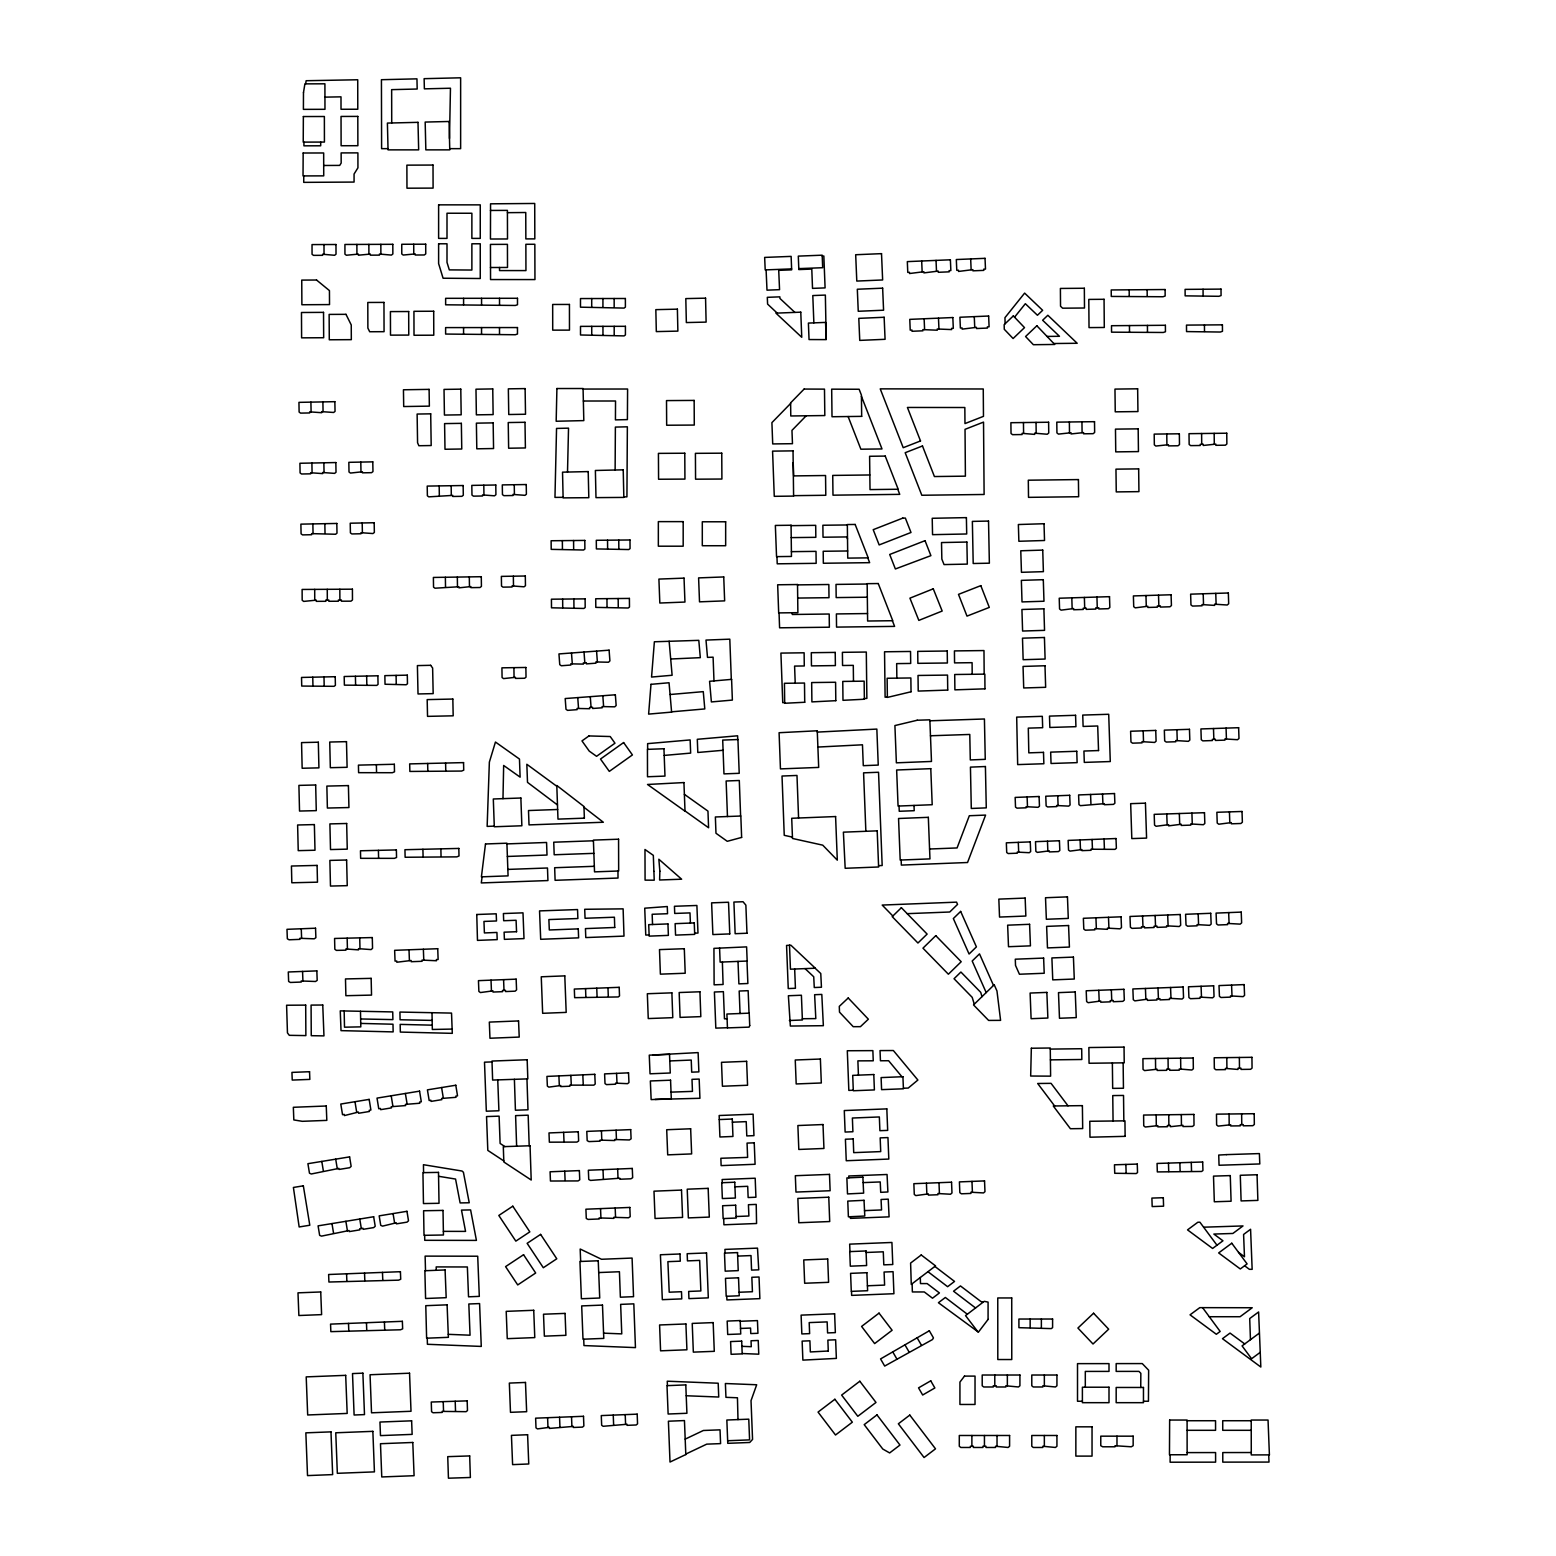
<?xml version="1.0" encoding="UTF-8"?>
<svg xmlns="http://www.w3.org/2000/svg" width="1556" height="1556" viewBox="0 0 1556 1556"><rect width="100%" height="100%" fill="white"/><g stroke="black" fill="none" stroke-linecap="round" stroke-linejoin="round"><path stroke-width="1.5" d="M303.77 175.925L303.731 182.363L354.068 182.071L354.068 174.039L357.938 167.815L357.899 152.877L341.134 152.916L341.172 163.049L339.714 165.403L323.687 165.481M303.945 142.121L303.926 145.836L320.692 145.797L320.711 142.082M615.126 470.029L615.379 427.083L627.36 426.811L626.932 496.85L623.839 496.87M1140.743 1387.466L1140.84 1373.326L1138.953 1371.381L1116.177 1371.4L1116.177 1363.601L1142.26 1363.581L1148.639 1370.214L1148.445 1401.256L1143.466 1401.256M1170.151 1454.763L1170.112 1462.212L1215.606 1462.154L1215.586 1452.565L1187.131 1452.604M502.977 798.636L503.658 765.474L520.112 777.125L519.471 759.056L495.45 742.037L489.362 762.129L487.145 826.392L494.283 826.139M567.512 472.051L568.524 428.153L556.542 428.425L554.967 497.395L563.097 497.337M722.373 962.036L723.093 984.481L714.126 984.831L713.932 948.363L746.608 946.884L747.172 961.044L720.136 962.114L719.572 947.954M670.694 659.005L700.317 657.663L698.8 640.352L654.376 641.772L651.556 677.055L672.114 675.265L669.138 641.208M482.107 876.806L481.29 882.933L547.926 880.56L547.479 867.995L507.84 869.415M305.637 83.868L306.143 80.718L357.724 79.764L357.783 109.231L341.017 109.27L340.997 96.842L324.951 97.133M977.732 1331.605L938.424 1302.722L945.348 1297.471L967.346 1314.237M1014.551 317.191L1025.346 303.712L1037.444 315.265L1042.637 310.305L1024.626 293.111L1004.962 317.677L1005.098 323.765M790.623 403.451L771.912 422.629L772.71 443.927L792.471 443.693L791.965 430.37L806.202 415.783M1259.232 1333.2L1242.077 1345.882L1251.588 1358.738L1260.204 1352.359M685.185 1439.125L703.37 1430.489L720.039 1429.847L720.584 1443.618L706.735 1444.143L685.788 1454.082M887.367 696.738L885.111 697.263L884.547 651.789L910.532 651.458L910.688 663.44L896.664 663.615L896.859 678.144M670.072 694.521L703.273 691.642L704.79 708.933L671.57 711.831M664.198 755.419L690.65 753.104L690.144 739.936L647.627 743.632L647.627 749.35M723.093 750.284L697.808 752.482L697.302 739.295L737.602 735.793L737.739 739.528M784.671 702.573L782.746 702.67L780.918 653.092L804.121 652.8L804.277 665.968L794.591 666.085L795.213 683.162M864.358 698.527L866.867 698.411L866.303 652.042L842.399 652.334L842.555 665.501L853.291 665.365L853.485 681.295M817.308 732.098L876.845 729.083L878.245 765.085L863.288 765.669L862.471 744.799L817.892 747.055M669.78 1060.939L691.234 1060.064L691.7 1072.162L698.877 1071.889L698.119 1052.595L653.189 1054.987M727.663 1440.739L749.584 1439.883L748.767 1419.169L726.846 1420.025L727.761 1443.326L749.72 1442.47L752.559 1439.417L751.023 1400.653L756.683 1384.762L725.388 1383.517L725.952 1397.327L737.447 1397.774L737.991 1419.597M822.229 256.079L823.844 256.02L825.088 287.899L812.524 288.385L811.785 269.071L798.831 269.577L798.306 256.118L822.19 255.184L822.677 267.71L798.792 268.624M791.615 268.896L765.202 269.908L764.657 257.421L791.129 256.39L791.654 269.849L778.72 270.355L779.556 289.669L766.991 290.155L766.097 269.888M929.574 849.012L957.076 847.942L969.33 815.733L985.59 815.091L967.54 862.51L901.352 865.097L901.157 860.021M878.557 865.661L882.174 865.525L878.537 772.262L863.58 772.846L865.856 831.293M907.206 913.664L949.744 912.01L957.543 904.406L956.551 902.149L882.194 905.067L892.852 915.998M649.105 934.942L645.759 935.059L644.729 908.198L667.271 906.526L667.543 913.722L652.159 914.267L652.548 924.517M694.657 933.192L697.983 933.055L696.894 905.475L674.448 906.273L674.721 913.45L689.989 912.905L690.397 923.078M805.055 968.61L813.73 976.779L814.274 987.535L821.451 987.243L820.771 973.531L815.111 968.221L790.448 969.194L789.495 945.192M789.378 1020.503L802.39 1019.977L801.398 995.237L788.386 995.743L790.351 1026.046L823.357 1025.696L821.801 994.42L814.624 994.712L815.811 1018.597L802.332 1018.733M853.291 1090.231L848.837 1090.406L847.3 1050.747L872.858 1050.631L873.247 1060.803L857.881 1060.861L858.426 1075.138M903.394 1088.247L908.237 1088.052L917.884 1080.039L893.358 1050.533L880.035 1050.592L880.443 1060.764L888.612 1060.725L901.935 1076.752M732.39 1122.187L746.219 1121.643L746.783 1135.919L753.96 1135.647L753.104 1114.193L719.164 1115.516L719.319 1119.542M734.938 1186.82L747.697 1186.314L748.144 1197.537L755.924 1197.225L755.185 1178.223L722.14 1179.526L722.276 1182.716M863.152 1182.618L880.229 1181.938L880.715 1192.324L887.893 1191.974L887.056 1174.488L848.779 1175.986L848.856 1177.834M864.514 1210.626L881.552 1209.946L881.066 1199.501L888.243 1199.151L889.079 1216.85L850.432 1218.367L850.373 1216.714M736.105 1216.52L748.883 1216.014L748.436 1204.714L756.216 1204.402L756.566 1223.502L723.929 1224.786L723.676 1218.562M737.661 1256.1L751.003 1255.575L751.567 1270.104L758.745 1269.832L757.5 1248.126L724.921 1249.41L725.077 1253.086M866.109 1252.483L883.283 1251.802L883.808 1264.853L892.774 1264.503L891.919 1242.466L849.673 1244.139L849.965 1251.608M598.768 1272.555L619.424 1271.738L620.377 1297.198L633.545 1296.673L632.086 1258.065L601.511 1259.271L580.174 1249.021L580.66 1261.449M867.412 1285.781L884.605 1285.1L884.08 1272.03L893.066 1271.68L893.922 1293.717L851.657 1295.389L851.502 1291.344M739.081 1292.258L752.423 1291.733L751.84 1277.282L759.036 1277.009L759.873 1298.638L726.924 1299.941L726.769 1296.265M740.228 1321.277L757.441 1320.597L757.947 1333.298L750.77 1333.57L750.556 1328.065L740.52 1328.454M492.027 1061.912L484.5 1062.184L486.328 1111.198L498.912 1110.77L497.745 1079.883M671.025 1092.137L692.459 1091.378L691.992 1079.339L699.169 1079.067L699.928 1098.283L655.076 1099.45M557.651 809.49L528.495 810.54L529.021 824.894L603.339 822.249L583.986 807.272M506.925 843.897L546.564 842.477L547.012 855.041L507.373 856.461M593.42 840.785L553.741 842.204L554.189 854.769L593.867 853.349M594.334 866.303L554.656 867.723L555.103 880.307L618.004 878.051L617.965 871.029M727.099 1018.733L724.454 1018.83L723.384 991.658L714.399 992.008L715.818 1028.127L727.449 1027.719M929.885 720.798L984.423 718.989L985.259 759.347L970.302 759.931L969.777 734.451L930.469 735.774M1203.624 1227.198L1243.011 1225.933L1232.877 1233.461L1213.855 1234.064L1222.958 1240.793L1212.61 1248.457L1187.539 1229.882L1197.828 1222.257L1199.909 1222.199L1216.987 1245.228M452.115 1029.08L432.335 1029.469L432.004 1012.703M1047.032 336.427L1059.461 336.291L1042.637 320.244L1047.849 315.265L1077.18 343.273L1053.82 343.526M869.843 474.969L832.732 475.416L832.985 495.178L899.738 494.361L897.754 489.245M793.599 495.664L825.789 495.275L825.555 475.514L793.677 475.903L793.19 462.657M791.07 525.656L815.694 525.345L815.83 537.326L791.226 537.617M847.339 524.956L822.871 525.247L823.027 537.228L846.736 536.937L847.514 538.921M791.401 551.66L816.005 551.369L816.161 563.33L777.222 563.817L776.95 556.62M847.67 550.98L823.202 551.271L823.338 563.253L869.648 562.669L867.781 557.884M797.547 584.881L828.842 584.511L828.998 597.679L797.703 598.068M867.159 584.025L836.019 584.414L836.175 597.582L867.334 597.212M867.528 613.55L836.389 613.939L836.545 627.107L894.603 626.387L892.385 620.708M1050.281 1049.094L1081.692 1048.725L1081.828 1059.5L1050.397 1059.869M507.431 212.666L525.753 212.511L525.85 238.904L534.817 238.885L534.719 203.466L490.548 203.817L490.451 239.021L507.509 238.963L507.412 210.391L490.451 210.449M490.451 267.515L507.509 267.457L507.431 244.35L490.451 244.409L490.548 279.555L534.953 279.574L534.836 244.273L525.87 244.292L525.947 270.588L499.534 270.569L499.534 267.496M1251.257 1452.526L1222.783 1452.565L1222.783 1462.134L1268.996 1462.076L1268.724 1454.879M449.49 138.484L450.462 88.225L424.38 88.848L424.127 78.675L460.634 77.8L460.634 148.656L449.723 148.656M388.008 148.656L381.609 148.656L381.434 79.706L416.95 78.85L417.183 89.023L391.645 89.645L391.723 122.963M583.072 389.058L627.593 389.019L627.399 419.614L615.437 419.887L615.534 401.001L583.364 401.02M1209.284 1316.726L1240.074 1316.726L1252.23 1307.74L1199.793 1307.643L1190.048 1314.839L1216.345 1334.27L1220.157 1331.45L1202.574 1307.643M1082.392 1401.256L1077.511 1401.256L1077.511 1363.639L1109 1363.62L1109 1371.4L1085.31 1371.42L1085.31 1387.213M1187.092 1420.725L1215.547 1420.725L1215.567 1430.314L1187.092 1430.314M1251.218 1420.725L1222.724 1420.725L1222.744 1430.314L1251.238 1430.314M443.382 1231.36L465.555 1231.399L461.49 1210.101L470.612 1209.926L476.428 1240.404L424.749 1240.307L424.652 1235.308M826.197 338.722L825.361 295.076L812.796 295.562L813.866 322.87M360.642 1018.966L392.89 1019.608L392.734 1011.925L340.258 1010.875L341.017 1030.636L393.143 1031.9L392.987 1024.218L360.739 1023.42M432.16 1020.405L400.087 1019.763L399.931 1012.061L451.532 1013.092L452.29 1033.34L400.339 1032.075L400.184 1024.393L432.237 1025.171M603.572 1333.161L621.758 1333.881L620.65 1304.375L633.817 1303.85L635.451 1347.613L583.967 1345.57L583.714 1339.191M448.264 1334.328L470.048 1335.204L468.823 1303.986L479.579 1303.578L481.271 1346.426L427.414 1344.287L427.258 1338.16M741.881 1346.329L751.276 1346.699L751.042 1340.766L758.219 1340.475L758.764 1354.187L742.173 1353.525M686.215 1395.751L718.736 1397.035L718.191 1383.226L667.252 1381.203L667.427 1385.637M438.559 1176.278L455.558 1179.059L460.129 1202.924L469.231 1202.769L463.416 1172.271L462.015 1171.026L423.446 1164.705L423.582 1172.64M983.353 1302.022L980.961 1301.555L960.46 1285.937L953.556 1291.208L975.554 1307.974M792.432 837.128L784.243 835.319L782.026 776.036L796.983 775.452L798.578 818.009M504.903 1146.597L500.118 1143.446L499.106 1116.158L486.542 1116.566L487.806 1150.39L503.794 1160.932M684.368 794.319L707.961 811.123L708.583 827.753L684.99 810.929M1244.722 1343.937L1230.037 1333.084L1222.471 1338.685L1260.827 1367.024L1258.61 1311.98L1249.701 1318.554L1250.46 1339.697M1238.518 1252.327L1244.469 1256.742L1243.594 1234.453L1250.577 1229.279L1252.152 1269.326L1249.39 1269.326L1244.586 1265.767M934.864 1266.428L954.528 1281.424L947.623 1286.695L927.96 1271.699M556.815 786.286L526.842 764.288L527.503 782.357L557.476 804.958M794.883 312.406L779.926 298.441L779.867 296.846L767.303 297.332L767.594 304.101L777.203 313.106M815.305 968.202L790.818 945.153L786.558 945.445L788.25 988.566L795.427 988.274L794.669 969.018M1068 1105.81L1051.059 1083.346L1037.696 1083.501L1054.637 1105.966M917.145 1337.81L921.269 1344.948M904.95 1344.851L909.074 1351.989M892.755 1351.892L896.878 1359.03M993.506 985.434L979.502 953.886L972.189 961.025L986.193 992.572M861.421 396.313L881.999 448.945L860.876 449.198L848.117 416.541M982.011 996.657L980.727 992.358L960.908 972.033L954.042 978.724L972.208 997.357L974.27 1004.203M441.593 1087.547L443.343 1098.186M405.377 1093.479L407.127 1104.099M391.198 1095.794L392.929 1106.433M393.065 1213.583L394.621 1223.074M354.982 1101.726L356.713 1112.365M359.767 1219.029L361.323 1228.52M335.707 1159.162L337.263 1168.653M345.879 1221.304L347.416 1230.796M321.8 1161.437L323.356 1170.929M331.973 1223.58L333.529 1233.072M602.814 695.726L603.611 706.463M596.57 651.108L597.368 661.864M590.269 696.66L591.086 707.416M584.025 652.042L584.823 662.798M577.743 697.594L578.54 708.35M571.48 652.995L572.297 663.731M616.565 1073.368L616.993 1083.073M582.819 1074.846L583.247 1084.532M570.858 1075.371L571.285 1085.057M558.896 1075.896L559.324 1085.582M974.27 316.646L974.737 327.402M970.672 258.938L971.139 269.713M936.031 260.416L936.498 271.172M938.482 318.163L938.949 328.919M921.677 261.019L922.144 271.794M924.128 318.766L924.595 329.541M616.079 1130.201L616.448 1139.459M617.654 1169.042L618.024 1178.281M615.184 1208.02L615.554 1217.259M601.433 1130.804L601.802 1140.042M603.008 1169.626L603.378 1178.865M600.538 1208.623L600.927 1217.862M563.622 1132.34L564.011 1141.579M564.731 1171.182L565.1 1180.44M1228.657 912.594L1229.084 923.369M1231.574 985.104L1232.002 995.859M1198.159 913.8L1198.587 924.556M1201.076 986.29L1201.485 997.065M1167.681 914.986L1168.109 925.762M1170.559 987.496L1170.987 998.252M1155.116 915.473L1155.544 926.248M1157.995 987.982L1158.423 998.758M1142.551 915.978L1142.979 926.734M1145.43 988.468L1145.858 999.244M1108.494 917.301L1108.922 928.076M1111.334 989.81L1111.762 1000.566M1102.523 794.007L1102.912 803.713M1104.04 838.995L1104.41 848.701M1095.93 917.787L1096.358 928.562M1098.769 990.297L1099.197 1001.072M1090.562 794.474L1090.95 804.18M1092.079 839.481L1092.448 849.168M1080.097 839.948L1080.486 849.634M1057.73 795.758L1058.099 805.463M1047.46 841.212L1047.849 850.918M1027.116 796.964L1027.485 806.65M1018.305 842.36L1018.674 852.046M971.975 1181.412L972.403 1192.168M938.988 1182.696L939.416 1193.471M914.014 805.444L914.208 810.695L899.251 811.279L899.037 806.027M926.423 1183.202L926.851 1193.958M746.977 961.063L747.872 983.509L738.886 983.859L738.011 961.413M749.039 1013.15L748.144 990.686L739.178 991.036L740.053 1013.501M625.22 1414.637L625.59 1424.323M613.239 1415.104L613.628 1424.79M571.519 1416.757L571.908 1426.463M559.557 1417.244L559.946 1426.93M547.595 1417.71L547.984 1427.397M503.58 979.658L504.008 990.413M491.015 980.144L491.443 990.919M382.465 1272.4L382.776 1279.946M384.41 1322.017L384.702 1329.544M364.532 1273.1L364.824 1280.646M366.457 1322.717L366.749 1330.244M346.58 1273.8L346.871 1281.327M348.505 1323.417L348.797 1330.944M301.261 928.776L301.611 938.249M302.564 971.45L302.914 980.922M740.617 816.025L739.295 780.49L726.127 780.995L727.469 816.53M731.32 679.408L729.803 639.166L705.996 640.08L707.494 657.391L713.095 657.177L713.99 680.906M607.968 987.749L608.299 996.365M596.745 988.177L597.096 996.793M585.542 988.605L585.873 997.221M423.368 949.257L423.777 960.033M409.014 949.802L409.403 960.558M792.218 612.753L792.296 614.484L829.192 614.017L829.367 627.204L779.595 627.807L779.05 612.908M1229.435 811.882L1229.804 822.657M1226.07 728.111L1226.42 738.886M1213.486 728.519L1213.855 739.295M1191.915 813.107L1192.266 823.883M1176.9 729.725L1177.25 740.5M1179.331 813.516L1179.701 824.291M1166.767 813.944L1167.136 824.719M1143.174 730.834L1143.524 741.609M526.959 1078.911L527.99 1109.798L515.425 1110.225L514.394 1079.319M529.196 1145.8L528.165 1115.185L515.6 1115.613L516.631 1146.208M455.208 1401.256L455.519 1410.942M443.227 1401.645L443.538 1411.331M1215.761 593.381L1216.111 604.156M1203.196 593.77L1203.527 604.545M1191.274 1162.371L1191.526 1170.851M1179.856 1162.721L1180.129 1171.201M1158.52 595.151L1158.85 605.926M1168.459 1163.091L1168.731 1171.571M1145.955 595.54L1146.286 606.315M1125.863 1164.452L1126.136 1172.932M1096.941 597.057L1097.272 607.832M1084.376 597.446L1084.707 608.221M1071.812 597.835L1072.142 608.61M920.296 1277.534L920.491 1283.583L927.143 1283.583L939.416 1292.939L932.511 1298.21L924.303 1291.966L912.361 1291.947L912.108 1283.778M436.264 1270.299L436.186 1266.915L467.364 1266.973L468.531 1296.809L479.306 1296.381L477.711 1256.217L425.119 1256.12L425.508 1270.727M445.599 763.043L445.775 770.59M440.873 848.856L441.048 856.403M427.647 763.471L427.822 771.017M422.901 849.284L423.096 856.831M376.377 764.696L376.552 772.243M378.419 850.354L378.594 857.901M359.728 937.86L359.981 948.635M347.163 938.171L347.416 948.946M396.08 675.401L396.255 684.018M366.652 676.024L366.827 684.659M355.41 676.277L355.604 684.893M323.998 676.957L324.173 685.574M312.756 677.191L312.951 685.807M360.798 462.093L360.992 471.799M362.198 522.972L362.392 532.677M360.486 1011.283L360.798 1026.863L344.498 1027.193L344.168 1010.953M322.889 401.915L323.065 411.601M323.862 462.793L324.056 472.499M324.834 523.691L325.029 533.377M310.908 402.129L311.103 411.834M311.9 463.027L312.075 472.713M312.873 523.905L313.048 533.611M514.258 484.733L514.414 494.419M513.344 576.206L513.499 585.892M513.908 667.66L514.064 677.346M483.799 485.2L483.955 494.905M469.309 576.887L469.465 586.593M457.328 577.082L457.483 586.787M451.162 485.725L451.318 495.411M445.366 577.276L445.522 586.962M439.181 485.9L439.337 495.605M1241.63 1113.863L1241.766 1124.638M1239.354 1057.477L1239.49 1068.252M1229.065 1114.018L1229.182 1124.793M1226.789 1057.613L1226.925 1068.389M1214.166 433.365L1214.302 444.141M1201.602 433.521L1201.718 444.296M1180.634 1058.177L1180.771 1068.953M1181.315 1114.582L1181.451 1125.358M1166.786 433.949L1166.903 444.724M1168.05 1058.333L1168.186 1069.108M1168.751 1114.738L1168.887 1125.513M1155.486 1058.488L1155.622 1069.264M1156.166 1114.893L1156.303 1125.669M1123.14 1062.826L1123.451 1088.247L1112.676 1088.383L1112.365 1062.962M1123.84 1120.865L1123.529 1095.443L1112.754 1095.58L1113.065 1121.001M1081.945 421.832L1082.081 432.607M1069.361 421.987L1069.497 432.762M1036.043 422.396L1036.179 433.171M1023.459 422.551L1023.595 433.327M618.763 540.068L618.841 548.704M618.179 598.535L618.257 607.151M607.54 540.185L607.618 548.801M606.957 598.652L607.035 607.268M573.581 540.515L573.658 549.151M573.872 598.982L573.95 607.599M562.358 540.632L562.436 549.249M562.65 599.079L562.727 607.715M1204.441 324.971L1204.5 331.428M1203.06 289.241L1203.099 295.698M1147.142 289.688L1147.2 296.146M1147.433 325.418L1147.472 331.875M1129.189 289.824L1129.228 296.282M1129.462 325.554L1129.52 332.031M984.17 674.137L983.976 650.564L954.431 650.914L954.567 662.895L972.092 662.681L972.189 674.293M339.83 589.238L339.889 600.013M327.266 589.316L327.324 600.091M314.701 589.374L314.74 600.149M413.721 244.234L413.76 253.939M380.85 244.35L380.87 254.036M368.869 244.389L368.908 254.095M356.888 244.428L356.927 254.134M323.998 244.545L324.037 254.231M1041.372 1319.041L1041.372 1327.657M1030.15 1319.041L1030.15 1327.657M614.153 298.519L614.173 307.135M614.192 326.332L614.192 334.948M602.931 298.519L602.931 307.154M602.95 326.352L602.969 334.968M591.708 298.538L591.708 307.154M591.727 326.352L591.747 334.987M499.515 298.285L499.534 304.762M499.495 327.557L499.515 334.034M481.563 298.305L481.563 304.781M481.543 327.577L481.543 334.034M463.591 298.324L463.591 304.781M463.571 327.577L463.571 334.054M1116.975 1436.169L1116.975 1445.718M1044.348 1375.018L1044.348 1385.793M1044.348 1435.488L1044.348 1446.263M1007.354 1375.018L1007.354 1385.793M997.026 1435.488L997.026 1446.263M994.79 1375.018L994.79 1385.793M984.442 1435.488L984.442 1446.263M971.878 1435.488L971.878 1446.263M438.617 243.786L438.617 263.606L443.09 278.232L480.259 278.505L480.259 243.786L471.876 243.786L471.876 270.044L449.314 269.888L447 262.361L447 243.786L438.617 243.786M438.617 204.847L438.617 238.399L447 238.399L447 213.23L471.876 213.25L471.876 238.399L480.259 238.399L480.259 204.867L438.617 204.847M303.167 153.013L303.031 175.925L323.726 175.867L323.667 152.974L303.167 153.013M303.362 116.544L303.226 142.121L324.426 142.063L324.368 116.505L303.362 116.544M303.478 92.621L303.401 109.367L324.971 109.309L324.912 83.81L304.898 83.868L303.478 92.621M1169.645 1420.045L1169.47 1454.763L1187.131 1454.743L1187.092 1420.045L1169.645 1420.045M556.912 388.533L556.173 421.248L583.811 420.606L583.072 388.514L556.912 388.533M1031.336 1048.238L1030.675 1076.032L1050.611 1076.149L1050.261 1048.005L1031.336 1048.238M485.491 843.974L481.407 876.845L508.073 875.872L506.906 843.196L485.491 843.974M650.991 684.329L648.619 714.107L671.609 712.103L669.041 682.753L650.991 684.329M749.72 1025.598L749.058 1027.135L727.449 1027.894L726.905 1014.026L749.214 1013.15L749.72 1025.598M988.079 1319.43L978.277 1332.306L965.537 1315.598L984.248 1301.341L988.079 1302.1L988.079 1319.43M964.487 1376.107L959.935 1382.078L959.935 1404.465L975.029 1404.465L975.029 1376.107L964.487 1376.107M804.121 389.058L790.623 402.868L790.779 415.977L824.816 415.549L824.486 389.136L804.121 389.058M901.371 907.693L892.21 916.64L917.943 943.014L927.123 934.086L901.371 907.693M935.778 935.662L922.961 948.168L948.382 974.212L961.2 961.725L935.778 935.662M960.655 911.408L953.342 918.546L969.077 954.023L976.409 946.884L960.655 911.408M994.206 984.754L973.531 1004.923L988.624 1020.425L1000.586 1020.366L996.968 990.978L994.206 984.754M1013.326 315.907L1004.165 324.659L1004.281 329.289L1013.092 338.527L1024.509 327.616L1013.326 315.907M1036.86 325.768L1025.579 336.524L1033.379 344.712L1054.715 344.459L1036.86 325.768M1093.576 1313.225L1077.919 1328.046L1093.012 1343.995L1108.669 1329.174L1093.576 1313.225M848.215 997.98L839.287 1006.382L839.501 1012.139L853.213 1026.688L860.429 1026.668L868.365 1019.199L848.215 997.98M476.758 914.5L477.478 940.388L497.2 939.63L496.928 932.452L484.402 932.939L483.955 921.424L496.5 920.977L496.208 913.8L476.758 914.5M921.23 1254.972L910.61 1263.064L911.271 1284.4L935.564 1265.903L921.23 1254.972M879.043 1313.128L861.596 1326.432L874.647 1343.587L892.113 1330.263L879.043 1313.128M834.872 1399.272L818.048 1412.089L835.514 1435.002L852.338 1422.184L834.872 1399.272M859.807 1381.242L841.64 1395.09L857.803 1416.291L875.989 1402.442L859.807 1381.242M876.981 1414.89L864.202 1424.635L882.777 1449.025L889.643 1452.934L899.971 1445.057L876.981 1414.89M909.793 1415.085L898.357 1423.798L924.07 1457.525L935.506 1448.831L909.793 1415.085M1231.768 1243.225L1218.659 1252.93L1240.288 1268.957L1247.095 1263.9L1231.768 1243.225M588.965 735.93L581.983 740.909L589.238 751.101L596.57 756.313L614.97 743.204L610.224 736.533L588.965 735.93M623.606 742.562L600.499 759.036L609.31 771.387L632.417 754.932L623.606 742.562M512.799 1206.192L498.815 1215.469L515.833 1241.124L529.818 1231.866L512.799 1206.192M540.613 1234.394L527.134 1243.322L543.316 1267.732L556.776 1258.785L540.613 1234.394M523.555 1254.72L505.583 1266.623L517.72 1284.925L535.672 1273.003L523.555 1254.72M929.321 1330.769L880.56 1358.933L884.683 1366.071L932.452 1339.56L933.464 1337.927L929.321 1330.769M930.741 1380.833L918.546 1387.874L922.669 1395.012L934.864 1387.971L930.741 1380.833M685.807 1454.549L670.014 1462.037L668.399 1421.212L684.445 1420.57L685.807 1454.549M933.269 588.81L909.929 598.165L918.837 620.397L942.177 611.041L933.269 588.81M920.51 440.951L903.219 447.7L880.229 388.864L983.256 388.981L983.47 416.347L964.973 423.582L964.837 407.516L907.42 407.458L920.51 440.951M922.475 445.969L905.184 452.718L921.813 495.255L984.112 494.477L983.528 422.104L965.031 429.339L965.401 476.155L934.417 476.544L922.475 445.969M902.791 518.109L873.208 529.682L879.159 544.931L910.999 532.483L905.359 518.09L902.791 518.109M925.042 540.671L889.701 554.481L895.381 568.971L930.896 555.648L925.042 540.671M980.805 585.64L958.496 594.373L966.996 616.118L989.305 607.404L980.805 585.64M1226.381 1154.63L1218.737 1155.058L1219.048 1165.25L1259.796 1163.946L1259.388 1153.58L1226.381 1154.63M741.629 837.42L727.274 841.31L715.974 833.257L715.371 816.978L740.831 816.025L741.629 837.42M911.038 691.778L887.367 697.419L887.134 678.26L910.863 677.969L911.038 691.778M917.223 720.234L894.914 725.563L896.373 762.829L931.48 761.448L929.846 719.825L917.223 720.234M369.161 1099.392L340.783 1104.04L342.534 1114.68L344.226 1114.407L344.421 1115.574L358.425 1112.073L358.619 1113.26L369.394 1111.49L369.2 1110.323L370.892 1110.031L369.161 1099.392M419.556 1091.145L377.019 1098.108L378.75 1108.747L380.461 1108.475L380.656 1109.661L391.431 1107.891L391.237 1106.705L405.61 1105.577L405.416 1104.39L419.789 1103.243L419.595 1102.056L421.306 1101.784L419.556 1091.145M455.791 1085.232L427.414 1089.861L429.164 1100.5L430.856 1100.228L431.051 1101.395L441.826 1099.645L441.632 1098.458L456.005 1097.311L455.83 1096.144L457.522 1095.852L455.791 1085.232M349.594 1156.886L307.913 1163.693L309.469 1173.205L311.317 1173.983L338.916 1168.381L339.091 1169.431L349.653 1167.72L351.15 1166.378L349.594 1156.886M303.342 1185.828L293.403 1187.461L299.16 1226.964L309.8 1225.233L303.342 1185.828M373.654 1216.753L318.085 1225.856L319.641 1235.347L321.489 1236.125L349.089 1230.524L349.264 1231.593L359.825 1229.862L359.65 1228.793L362.976 1228.248L363.151 1229.318L373.712 1227.587L375.21 1226.264L373.654 1216.753M406.952 1211.307L379.178 1215.858L380.734 1225.35L382.562 1226.128L396.294 1222.802L396.449 1223.852L407.011 1222.141L408.508 1220.799L406.952 1211.307M731.592 679.369L709.575 681.295L711.384 701.931L732.37 700.083L731.592 679.369M609.096 650.175L558.954 653.928L559.752 664.665L561.346 665.754L570.877 665.034L570.78 663.848L583.403 664.101L583.325 662.914L586.34 662.681L586.418 663.887L595.948 663.167L595.87 661.961L608.493 662.234L609.913 660.911L609.096 650.175M615.359 694.793L565.198 698.547L565.995 709.283L567.59 710.372L577.12 709.653L577.043 708.466L589.666 708.719L589.568 707.513L592.583 707.299L592.68 708.486L602.191 707.785L602.114 706.58L614.737 706.832L616.157 705.529L615.359 694.793M828.278 1351.016L810.345 1351.95L809.898 1340.805L802.137 1341.116L802.877 1360.119L836.369 1358.407L835.63 1339.794L827.87 1340.105L828.278 1351.016M804.724 702.262L784.691 703.273L784.438 683.298L804.491 683.045L804.724 702.262M835.805 700.686L811.901 701.892L811.668 682.559L835.591 682.267L835.805 700.686M864.377 699.228L842.982 700.317L842.769 681.431L864.144 681.158L864.377 699.228M817.25 730.775L779.089 732.72L780.451 768.897L818.689 767.419L817.25 730.775M862.88 1177.172L846.872 1177.931L847.495 1193.919L863.638 1193.141L862.88 1177.172M864.027 1200.318L847.767 1201.096L848.39 1216.811L864.786 1216.033L864.027 1200.318M594.781 1074.321L546.934 1076.421L547.362 1086.107L548.84 1087.119L560.763 1085.524L560.802 1086.594L569.904 1086.205L569.846 1085.135L593.828 1085.154L595.209 1084.007L594.781 1074.321M628.527 1072.843L604.603 1073.893L605.012 1083.579L606.509 1084.61L615.592 1084.201L615.554 1083.132L627.554 1083.676L628.955 1082.548L628.527 1072.843M881.513 253.647L855.683 254.737L856.792 281.072L882.641 279.963L881.513 253.647M950.385 259.794L907.323 261.622L907.77 272.397L909.501 272.319L909.56 273.525L923.856 271.716L923.914 272.903L938.21 271.094L938.268 272.3L949.179 271.833L949.121 270.647L950.852 270.569L950.385 259.794M985.026 258.335L956.318 259.541L956.784 270.316L958.496 270.238L958.554 271.444L972.85 269.635L972.908 270.822L983.82 270.374L983.762 269.169L985.493 269.091L985.026 258.335M882.641 288.171L857.317 289.241L858.251 311.278L883.575 310.208L882.641 288.171M884.139 317.268L858.795 318.358L859.748 340.394L885.072 339.305L884.139 317.268M952.836 317.541L909.774 319.369L910.221 330.144L911.952 330.066L912.01 331.272L922.922 330.806L922.864 329.619L937.276 330.203L937.218 328.997L951.63 329.58L951.572 328.394L953.303 328.316L952.836 317.541M988.644 316.024L959.916 317.249L960.383 328.024L962.094 327.946L962.153 329.133L976.448 327.344L976.507 328.53L987.418 328.063L987.36 326.877L989.091 326.799L988.644 316.024M516.145 979.152L478.451 980.65L478.878 991.425L480.434 992.553L492.941 990.861L492.999 992.047L502.549 991.678L502.491 990.472L505.505 990.355L505.564 991.561L515.114 991.172L516.573 989.908L516.145 979.152M518.556 1020.93L489.323 1022.098L489.965 1038.241L519.218 1037.074L518.556 1020.93M578.268 1131.757L548.996 1132.943L549.365 1142.182L576.926 1142.085L578.638 1140.995L578.268 1131.757M630.705 1129.617L586.787 1131.407L587.176 1140.645L588.965 1141.598L600.091 1141.151L600.052 1140.12L614.737 1140.548L614.698 1139.517L629.363 1139.965L631.094 1138.856L630.705 1129.617M579.377 1170.598L550.085 1171.785L550.454 1181.023L578.035 1180.926L579.746 1179.837L579.377 1170.598M632.281 1168.439L588.363 1170.229L588.751 1179.467L590.541 1180.42L619.774 1178.203L619.833 1179.234L630.958 1178.787L632.67 1177.678L632.281 1168.439M629.83 1207.437L585.912 1209.207L586.281 1218.465L588.071 1219.418L599.216 1218.97L599.157 1217.94L613.842 1218.367L613.803 1217.337L628.488 1217.764L630.199 1216.675L629.83 1207.437M525.481 1382.448L509.337 1383.09L510.485 1412.323L526.648 1411.7L525.481 1382.448M685.788 1384.898L666.999 1385.657L668.127 1414.015L686.916 1413.276L685.788 1384.898M583.5 1416.291L535.634 1418.177L536.003 1427.883L537.481 1428.894L549.404 1427.338L549.462 1428.427L573.347 1426.405L573.386 1427.474L582.489 1427.105L583.87 1425.977L583.5 1416.291M637.182 1414.151L601.277 1415.59L601.666 1425.277L603.145 1426.288L627.029 1424.265L627.068 1425.335L636.171 1424.985L637.552 1423.857L637.182 1414.151M527.601 1434.729L511.438 1435.371L512.605 1464.624L528.748 1463.982L527.601 1434.729M800.776 312.173L775.938 313.145L801.748 337.282L800.776 312.173M825.555 322.403L808.4 323.084L809.042 339.558L826.236 339.616L825.555 322.403M684.037 578.132L658.908 579.085L659.822 603.028L684.951 602.055L684.037 578.132M723.735 576.945L698.605 577.898L699.519 601.841L724.649 600.869L723.735 576.945M930.78 768.664L896.645 770.006L898.065 806.066L932.2 804.724L930.78 768.664M985.415 766.525L970.438 767.127L971.294 808.459L986.271 807.875L985.415 766.525M1039.077 796.497L1015.154 797.431L1015.523 807.117L1017.002 808.148L1026.104 807.797L1026.065 806.708L1038.066 807.311L1039.466 806.183L1039.077 796.497M1069.692 795.291L1045.768 796.225L1046.138 805.93L1047.616 806.942L1056.718 806.591L1056.66 805.522L1068.68 806.125L1070.081 804.997L1069.692 795.291M1114.504 793.541L1078.6 794.941L1078.969 804.647L1080.447 805.658L1104.352 803.655L1104.39 804.724L1113.474 804.374L1114.874 803.227L1114.504 793.541M835.591 816.55L791.712 818.281L792.49 838.47L822.735 845.161L837.303 860.157L835.591 816.55M928.329 817.328L898.551 818.495L900.185 860.06L929.963 858.893L928.329 817.328M877.195 830.846L843.391 832.168L845.18 868.287L878.615 866.984L877.195 830.846M1030.267 841.893L1006.343 842.827L1006.713 852.513L1008.191 853.544L1017.293 853.194L1017.254 852.105L1029.255 852.707L1030.656 851.579L1030.267 841.893M1059.422 840.746L1035.499 841.679L1035.868 851.385L1037.346 852.396L1049.269 850.86L1049.328 851.929L1058.411 851.579L1059.811 850.451L1059.422 840.746M1116.002 838.528L1068.136 840.415L1068.525 850.101L1070.003 851.113L1081.926 849.576L1081.965 850.646L1091.048 850.296L1091.009 849.226L1114.991 849.362L1116.372 848.234L1116.002 838.528M1025.151 898.084L998.835 899.115L999.535 917.067L1025.851 916.037L1025.151 898.084M1067.455 896.878L1045.515 897.734L1046.352 919.265L1068.291 918.41L1067.455 896.878M315.537 928.212L286.985 929.321L287.335 938.793L289.105 939.785L299.938 939.357L299.9 938.307L314.215 938.813L315.887 937.704L315.537 928.212M667.932 923.914L648.716 924.653L649.163 936.129L668.38 935.389L667.932 923.914M694.248 922.922L675.129 923.661L675.557 935.117L694.696 934.378L694.248 922.922M578.268 928.874L549.307 929.982L548.879 919.557L577.879 918.526L577.529 909.56L539.543 910.902L540.691 939.299L578.618 937.84L578.268 928.874M614.737 927.473L585.445 928.601L585.795 937.568L623.995 936.109L623.12 908.86L584.706 909.288L585.056 918.273L614.406 917.223L614.737 927.473M516.553 931.713L504.105 932.18L504.397 939.357L524.002 938.599L522.991 912.847L503.405 913.547L503.677 920.724L516.086 920.277L516.553 931.713M1121.059 916.815L1083.365 918.293L1083.793 929.049L1085.349 930.196L1094.899 929.827L1094.841 928.621L1107.464 929.321L1107.405 928.135L1120.028 928.835L1121.487 927.571L1121.059 916.815M1180.245 914.5L1129.987 916.465L1130.415 927.24L1131.971 928.368L1141.521 927.998L1141.462 926.793L1144.477 926.676L1144.535 927.882L1154.085 927.512L1154.027 926.306L1157.042 926.19L1157.1 927.376L1166.65 927.006L1166.592 925.82L1179.215 926.52L1180.673 925.256L1180.245 914.5M1210.724 913.294L1185.594 914.286L1186.022 925.061L1187.578 926.19L1197.128 925.82L1197.089 924.614L1209.693 925.334L1211.152 924.07L1210.724 913.294M1241.221 912.108L1216.092 913.1L1216.52 923.856L1218.056 925.003L1227.606 924.634L1227.567 923.428L1240.171 924.128L1241.63 922.883L1241.221 912.108M729.764 933.911L712.881 934.572L711.617 902.85L728.519 902.247L729.764 933.911M746.977 933.23L735.152 933.697L733.907 902.052L743.029 901.741L745.869 905.145L746.977 933.23M1029.586 924.303L1007.646 925.178L1008.502 946.709L1030.442 945.854L1029.586 924.303M1068.564 925.528L1046.624 926.384L1047.48 947.915L1069.419 947.059L1068.564 925.528M316.841 970.886L288.288 971.994L288.638 981.466L290.408 982.458L301.242 982.05L301.203 980.98L315.518 981.486L317.191 980.377L316.841 970.886M564.789 975.884L541.255 976.798L542.655 1013.306L566.19 1012.392L564.789 975.884M1043.629 958.088L1015.29 959.196L1015.523 965.42L1019.433 974.231L1044.212 973.259L1043.629 958.088M1073.426 957.096L1051.895 957.932L1052.751 979.872L1074.282 979.035L1073.426 957.096M619.191 987.321L574.32 989.052L574.65 997.668L618.218 996.949L619.521 995.937L619.191 987.321M1046.857 992.397L1030.111 993.059L1031.103 1018.694L1047.869 1018.032L1046.857 992.397M1123.899 989.305L1086.205 990.783L1086.633 1001.558L1088.169 1002.686L1100.695 1001.014L1100.734 1002.2L1110.284 1001.831L1110.245 1000.625L1113.26 1000.508L1113.299 1001.714L1122.849 1001.344L1124.327 1000.08L1123.899 989.305M1183.124 986.99L1132.865 988.955L1133.293 999.73L1134.849 1000.878L1147.355 999.185L1147.414 1000.372L1156.964 1000.002L1156.905 998.816L1159.92 998.68L1159.979 999.886L1169.528 999.516L1169.47 998.31L1182.074 999.03L1183.552 997.766L1183.124 986.99M1213.641 985.804L1188.512 986.776L1188.92 997.552L1190.476 998.699L1200.026 998.31L1199.987 997.124L1212.591 997.824L1214.05 996.579L1213.641 985.804M1244.139 984.598L1219.009 985.59L1219.437 996.365L1220.993 997.493L1230.543 997.124L1230.485 995.918L1243.108 996.637L1244.567 995.373L1244.139 984.598M1075.235 991.969L1058.488 992.631L1059.48 1018.266L1076.246 1017.605L1075.235 991.969M669.527 1054.346L649.26 1055.143L650.038 1073.796L670.266 1072.998L669.527 1054.346M309.547 1071.714L291.945 1072.395L292.236 1080.078L309.839 1079.397L309.547 1071.714M746.627 1061.328L721.498 1062.32L722.431 1086.244L747.561 1085.252L746.627 1061.328M820.382 1059.033L795.252 1060.006L796.186 1083.948L821.315 1082.976L820.382 1059.033M670.558 1080.195L650.35 1080.973L651.147 1099.606L671.297 1098.808L670.558 1080.195M873.791 1074.535L852.707 1075.371L853.31 1090.756L874.394 1089.92L873.791 1074.535M902.927 1076.713L881.104 1077.588L881.591 1089.647L903.414 1088.792L902.927 1076.713M326.254 1106.005L293.345 1107.288L293.831 1119.931L302.292 1121.312L326.818 1120.378L326.254 1106.005M886.823 1108.883L844.286 1110.556L845.122 1132.048L852.902 1131.737L852.377 1118.025L879.354 1116.955L879.899 1130.687L887.679 1130.395L886.823 1108.883M732.273 1119.036L719.242 1119.561L719.922 1136.989L732.954 1136.463L732.273 1119.036M690.65 1128.781L666.707 1129.734L667.699 1154.863L691.642 1153.91L690.65 1128.781M823.007 1124.541L797.878 1125.533L798.812 1149.456L823.941 1148.464L823.007 1124.541M754.232 1142.824L747.055 1143.096L747.619 1157.392L720.856 1158.267L721.128 1165.619L755.088 1164.277L754.232 1142.824M853.194 1138.934L845.414 1139.225L846.25 1160.737L888.807 1159.064L887.951 1137.572L880.171 1137.883L880.715 1151.596L853.719 1152.646L853.194 1138.934M829.484 1174.391L795.33 1175.714L795.972 1192.071L830.126 1190.729L829.484 1174.391M734.763 1182.229L721.731 1182.735L722.354 1198.548L735.385 1198.042L734.763 1182.229M708.155 1188.356L687.227 1189.192L688.355 1217.901L709.303 1217.084L708.155 1188.356M681.509 1190.087L653.987 1191.176L655.057 1218.484L682.578 1217.414L681.509 1190.087M951.552 1182.21L913.858 1183.688L914.286 1194.463L915.842 1195.592L928.368 1193.899L928.407 1195.105L937.957 1194.736L937.918 1193.53L950.522 1194.23L951.98 1192.985L951.552 1182.21M984.54 1180.907L959.41 1181.899L959.838 1192.674L961.394 1193.802L970.944 1193.433L970.886 1192.227L983.509 1192.927L984.967 1191.682L984.54 1180.907M828.765 1197.206L797.858 1198.412L798.812 1222.744L829.718 1221.538L828.765 1197.206M735.657 1205.219L722.626 1205.725L723.132 1218.581L736.163 1218.056L735.657 1205.219M679.991 1253.98L660.405 1254.758L662.331 1299.668L681.761 1298.89L681.489 1291.713L669.216 1292.2L667.894 1261.663L680.283 1261.177L679.991 1253.98M706.541 1252.95L687.168 1253.708L687.46 1260.885L699.655 1260.399L700.861 1290.955L688.666 1291.441L688.938 1298.618L708.311 1297.86L706.541 1252.95M737.525 1252.599L724.493 1253.105L725.193 1271.155L738.225 1270.63L737.525 1252.599M598.243 1260.768L579.941 1261.488L581.399 1298.735L599.721 1298.015L598.243 1260.768M866.05 1250.966L849.732 1251.608L850.315 1266.176L866.614 1265.534L866.05 1250.966M445.094 1269.949L424.866 1270.746L425.585 1298.501L446.183 1297.685L445.094 1269.949M400.417 1271.699L328.627 1274.5L328.919 1282.027L398.589 1280.16L400.709 1279.246L400.417 1271.699M827.695 1258.998L803.752 1259.932L804.666 1283.253L828.589 1282.319L827.695 1258.998M320.731 1291.966L297.993 1292.842L298.869 1315.52L321.606 1314.626L320.731 1291.966M738.516 1277.807L725.485 1278.332L726.185 1296.304L739.236 1295.778L738.516 1277.807M866.886 1272.711L850.587 1273.353L851.288 1291.363L867.606 1290.721L866.886 1272.711M447.097 1304.842L425.78 1305.678L426.616 1338.199L448.381 1337.324L447.097 1304.842M602.483 1305.095L581.691 1305.912L582.994 1339.21L603.786 1338.393L602.483 1305.095M533.727 1310.288L506.206 1311.358L507.256 1338.666L534.778 1337.596L533.727 1310.288M565.061 1313.4L543.511 1314.217L544.367 1336.157L565.898 1335.32L565.061 1313.4M402.362 1321.316L330.553 1324.117L330.844 1331.644L400.534 1329.777L402.654 1328.843L402.362 1321.316M834.619 1313.809L801.107 1315.131L801.846 1333.939L809.626 1333.628L809.198 1322.6L827.15 1321.9L827.578 1332.928L835.358 1332.617L834.619 1313.809M740.209 1320.558L727.177 1321.083L727.702 1334.484L740.734 1333.978L740.209 1320.558M713.173 1322.6L692.226 1323.417L693.334 1352.125L714.282 1351.328L713.173 1322.6M685.904 1323.962L659.588 1324.973L660.58 1350.822L686.916 1349.791L685.904 1323.962M741.687 1341.136L730.6 1341.564L731.106 1354.303L742.193 1353.876L741.687 1341.136M362.879 1373.17L352.512 1373.578L354.107 1415.007L364.493 1414.599L362.879 1373.17M345.685 1375.348L306.201 1376.885L307.68 1414.968L347.183 1413.432L345.685 1375.348M409.539 1373.209L370.056 1374.745L371.534 1412.809L411.017 1411.273L409.539 1373.209M411.62 1420.822L379.956 1422.048L380.481 1435.605L412.146 1434.379L411.62 1420.822M330.981 1431.87L305.851 1432.843L307.524 1475.594L332.653 1474.602L330.981 1431.87M372.856 1431.345L335.765 1432.784L337.341 1473.318L374.432 1471.879L372.856 1431.345M412.787 1442.47L380.481 1443.715L381.765 1476.955L414.091 1475.71L412.787 1442.47M737.933 739.528L722.704 740.092L723.968 773.877L739.217 773.313L737.933 739.528M663.945 748.747L647.432 749.37L647.51 776.755L664.976 776.094L663.945 748.747M683.94 782.571L647.529 784.477L685.01 811.182L683.94 782.571M437.722 948.713L394.641 950.327L395.049 961.102L396.761 961.044L396.819 962.23L411.134 960.499L411.173 961.705L422.084 961.297L422.046 960.091L436.458 960.752L436.4 959.566L438.131 959.488L437.722 948.713M684.309 948.713L659.491 949.607L660.386 974.153L685.204 973.239L684.309 948.713M699.928 991.775L679.175 992.534L680.089 1017.391L700.822 1016.632L699.928 991.775M671.881 992.845L647.335 993.739L648.249 1018.558L672.775 1017.663L671.881 992.845M527.173 1059.753L491.988 1061.056L492.63 1080.058L527.815 1078.872L527.173 1059.753M520.871 798.014L493.31 798.987L494.302 826.761L521.863 825.769L520.871 798.014M584.375 818.164L557.982 819.117L556.795 785.488L583.947 806.494L584.375 818.164M618.568 839.209L593.4 840.104L594.528 871.866L618.666 870.99L618.568 839.209M653.909 871.379L653.325 855.353L644.981 849.498L645.079 880.132L654.22 880.19L653.909 871.379M659.861 871.165L659.608 879.996L681.625 879.198L658.849 859.243L659.861 871.165M947.721 690.086L918.215 691.078L918.021 675.46L947.526 675.09L947.721 690.086M984.967 688.841L954.898 689.853L954.703 674.507L984.831 674.137L984.967 688.841M1155.738 730.425L1130.609 731.242L1130.959 742.018L1132.515 743.165L1142.065 742.854L1142.026 741.667L1154.63 742.445L1156.089 741.201L1155.738 730.425M1189.465 729.317L1164.335 730.134L1164.685 740.909L1166.241 742.056L1175.791 741.745L1175.753 740.559L1188.356 741.337L1189.815 740.092L1189.465 729.317M1238.634 727.702L1200.921 728.947L1201.271 739.722L1202.827 740.87L1212.377 740.539L1212.338 739.353L1215.353 739.256L1215.392 740.442L1224.942 740.131L1224.903 738.944L1237.506 739.722L1238.984 738.478L1238.634 727.702M1043.493 752.365L1028.808 752.851L1028.302 728.13L1042.676 727.702L1042.306 716.324L1016.69 717.121L1017.663 764.599L1043.862 763.743L1043.493 752.365M1076.752 751.276L1050.67 752.131L1051.039 763.49L1077.122 762.635L1076.752 751.276M1098.536 750.556L1083.929 751.042L1084.299 762.401L1110.284 761.545L1108.708 714.282L1082.743 715.079L1083.112 726.438L1097.7 725.991L1098.536 750.556M1145.43 803.168L1130.667 803.655L1131.815 838.587L1146.578 838.101L1145.43 803.168M1204.48 812.699L1154.202 814.352L1154.552 825.127L1156.108 826.275L1168.634 824.661L1168.673 825.866L1181.198 824.252L1181.237 825.439L1190.787 825.127L1190.748 823.941L1203.352 824.719L1204.83 823.474L1204.48 812.699M1242.019 811.473L1216.87 812.29L1217.22 823.066L1218.776 824.213L1231.302 822.599L1231.341 823.805L1240.891 823.494L1242.369 822.229L1242.019 811.473M530.051 1145.761L503.308 1146.655L503.833 1161.982L531.199 1180.012L530.051 1145.761M1137.261 1164.082L1114.466 1164.802L1114.738 1173.282L1136.191 1173.555L1137.533 1172.563L1137.261 1164.082M1202.671 1162.001L1157.061 1163.46L1157.333 1171.921L1201.602 1171.474L1202.944 1170.482L1202.671 1162.001M1230.271 1175.597L1213.505 1176.122L1214.322 1201.777L1231.088 1201.232L1230.271 1175.597M1257.053 1174.741L1240.288 1175.286L1241.105 1200.921L1257.87 1200.396L1257.053 1174.741M1163.305 1197.712L1151.907 1198.081L1152.179 1206.561L1163.577 1206.192L1163.305 1197.712M467.17 1400.867L431.265 1402.034L431.576 1411.72L433.054 1412.751L442.137 1412.459L442.118 1411.389L466.08 1411.681L467.481 1410.553L467.17 1400.867M469.679 1455.93L447.739 1456.649L448.439 1478.2L470.379 1477.48L469.679 1455.93M1044.018 523.73L1018.363 524.528L1018.869 541.274L1044.523 540.496L1044.018 523.73M1042.734 550.104L1020.775 550.785L1021.456 572.316L1043.395 571.655L1042.734 550.104M1043.298 579.688L1021.358 580.369L1022.02 601.919L1043.979 601.238L1043.298 579.688M1109.506 596.668L1059.228 598.224L1059.558 608.98L1061.114 610.146L1073.64 608.552L1073.679 609.758L1083.229 609.466L1083.19 608.26L1086.205 608.163L1086.244 609.369L1095.794 609.077L1095.755 607.871L1098.789 607.774L1098.808 608.98L1108.358 608.688L1109.836 607.443L1109.506 596.668M1171.085 594.762L1133.39 595.929L1133.721 606.704L1135.258 607.851L1147.803 606.256L1147.842 607.462L1157.392 607.171L1157.353 605.965L1160.368 605.887L1160.406 607.073L1169.956 606.782L1171.435 605.537L1171.085 594.762M1228.345 592.992L1190.632 594.159L1190.962 604.934L1192.518 606.081L1202.068 605.79L1202.029 604.584L1214.633 605.401L1214.594 604.195L1227.198 605.012L1228.676 603.767L1228.345 592.992M1043.882 608.804L1021.922 609.485L1022.603 631.036L1044.543 630.355L1043.882 608.804M1044.426 637.493L1022.487 638.174L1023.148 659.705L1045.107 659.044L1044.426 637.493M1044.99 665.754L1023.051 666.435L1023.712 687.966L1045.651 687.305L1044.99 665.754M1075.566 715.293L1049.483 716.11L1049.853 727.469L1075.935 726.671L1075.566 715.293M418 122.341L387.405 123.08L388.047 149.862L418.661 149.862L418 122.341M449.081 121.485L425.177 122.068L425.838 149.862L449.762 149.862L449.081 121.485M623.217 469.834L595.384 470.476L595.987 497.628L623.839 497.414L623.217 469.834M588.207 471.585L562.533 472.168L563.116 497.881L588.81 497.687L588.207 471.585M318.319 742.212L301.553 742.601L302.156 768.256L318.922 767.867L318.319 742.212M346.482 741.648L329.736 742.037L330.339 767.692L347.105 767.303L346.482 741.648M394.329 764.268L358.425 765.124L358.6 772.671L392.384 772.71L394.504 771.815L394.329 764.268M463.552 762.615L409.675 763.899L409.87 771.445L461.607 771.056L463.727 770.162L463.552 762.615M315.674 784.983L298.908 785.391L299.53 811.046L316.276 810.637L315.674 784.983M348.408 785.586L326.857 786.091L327.382 808.05L348.933 807.545L348.408 785.586M346.657 823.494L329.891 823.902L330.514 849.557L347.26 849.148L346.657 823.494M314.37 824.583L297.624 824.991L298.227 850.646L314.993 850.237L314.37 824.583M396.372 849.926L360.467 850.782L360.642 858.329L394.427 858.348L396.547 857.473L396.372 849.926M458.826 848.428L404.949 849.712L405.124 857.259L456.861 856.87L459.001 855.975L458.826 848.428M346.618 860.001L329.872 860.41L330.475 886.064L347.241 885.656L346.618 860.001M317.093 865.408L291.439 866.031L291.828 882.777L317.482 882.174L317.093 865.408M372.292 937.568L334.579 938.462L334.832 949.238L336.368 950.385L345.918 950.171L345.899 948.966L358.502 949.88L358.464 948.674L371.067 949.588L372.545 948.343L372.292 937.568M371.145 978.354L345.49 978.938L345.879 995.704L371.534 995.101L371.145 978.354M1125.124 1136.347L1089.978 1137.203L1089.784 1121.273L1124.949 1120.845L1125.124 1136.347M705.568 298.169L685.807 298.596L686.352 322.559L706.113 322.111L705.568 298.169M677.385 309.158L655.835 309.644L656.321 331.603L677.871 331.117L677.385 309.158M430.642 665.307L417.397 665.598L418.019 693.957L433.171 693.626L432.626 668.01L430.642 665.307M335.221 676.704L301.533 677.444L301.728 686.06L334.073 686.313L335.396 685.34L335.221 676.704M377.875 675.79L344.187 676.51L344.382 685.146L376.727 685.399L378.05 684.407L377.875 675.79M407.302 675.148L384.857 675.635L385.032 684.251L406.155 684.757L407.478 683.784L407.302 675.148M452.835 699.052L427.18 699.616L427.53 716.363L453.185 715.818L452.835 699.052M966.393 517.623L932.219 518.284L932.55 534.661L966.704 533.98L966.393 517.623M988.527 521.065L972.364 521.396L973.2 563.505L989.363 563.194L988.527 521.065M966.879 542.052L941.516 542.558L941.847 559.09L944.045 564.575L967.307 564.108L966.879 542.052M334.851 401.681L298.947 402.362L299.122 412.068L300.58 413.118L309.683 412.943L309.663 411.854L321.664 412.71L321.645 411.64L333.626 412.476L335.046 411.387L334.851 401.681M335.843 462.56L299.919 463.26L300.094 472.946L301.553 473.996L310.655 473.821L310.636 472.752L322.637 473.608L322.617 472.518L334.598 473.374L336.018 472.265L335.843 462.56M372.779 461.86L348.836 462.327L349.011 472.013L350.47 473.063L362.431 471.76L362.451 472.829L371.553 472.674L372.973 471.565L372.779 461.86M336.816 523.458L300.892 524.139L301.086 533.844L302.545 534.894L311.628 534.719L311.608 533.63L335.59 534.253L336.991 533.144L336.816 523.458M374.179 522.738L350.236 523.205L350.411 532.891L351.87 533.941L360.973 533.766L360.953 532.697L372.934 533.552L374.354 532.444L374.179 522.738M438.5 1172.388L422.94 1172.66L423.465 1203.566L439.025 1203.294L438.5 1172.388M443.013 1210.412L423.602 1210.743L424.01 1235.328L443.441 1234.997L443.013 1210.412M429.106 389.37L403.451 389.778L403.704 406.544L429.359 406.135L429.106 389.37M460.79 389.156L444.024 389.408L444.433 415.063L461.179 414.81L460.79 389.156M492.746 388.922L475.98 389.195L476.369 414.849L493.135 414.596L492.746 388.922M525.111 388.592L508.345 388.844L508.754 414.518L525.52 414.246L525.111 388.592M430.701 413.838L417.125 414.052L417.572 442.76L418.875 445.736L431.187 445.541L430.701 413.838M461.354 423.349L444.588 423.602L444.997 449.256L461.762 449.003L461.354 423.349M493.155 422.882L476.389 423.154L476.797 448.809L493.563 448.536L493.155 422.882M524.994 422.298L508.229 422.551L508.637 448.225L525.403 447.953L524.994 422.298M463.143 485.53L427.219 486.094L427.375 495.8L428.814 496.85L452.757 495.392L452.777 496.461L461.879 496.325L463.299 495.236L463.143 485.53M495.781 485.005L471.818 485.394L471.974 495.08L473.432 496.15L482.535 495.994L482.516 494.925L494.497 495.819L495.917 494.711L495.781 485.005M526.239 484.538L502.296 484.908L502.452 494.614L503.891 495.664L512.994 495.528L512.974 494.438L524.975 495.333L526.395 494.244L526.239 484.538M481.29 576.712L433.385 577.451L433.541 587.157L434.999 588.207L458.923 586.748L458.942 587.837L470.904 586.573L470.923 587.643L480.007 587.507L481.426 586.398L481.29 576.712M525.306 576.012L501.363 576.381L501.518 586.087L502.977 587.137L512.08 587.001L512.06 585.931L524.041 586.807L525.461 585.717L525.306 576.012M525.87 667.466L501.927 667.835L502.082 677.541L503.541 678.591L515.483 677.327L515.503 678.416L524.605 678.26L526.025 677.171L525.87 667.466M1137.65 388.806L1114.971 389.097L1115.244 411.834L1137.942 411.562L1137.65 388.806M861.674 416.366L832.013 416.736L831.682 389.156L859.126 389.253L861.421 395.127L861.674 416.366M1048.608 422.24L1010.894 422.707L1011.03 433.482L1012.548 434.669L1022.098 434.552L1022.098 433.346L1034.682 434.396L1034.662 433.19L1047.246 434.241L1048.744 433.015L1048.608 422.24M1094.51 421.676L1056.796 422.143L1056.932 432.918L1058.45 434.105L1071.014 432.743L1071.034 433.949L1083.579 432.587L1083.598 433.793L1093.148 433.677L1094.646 432.451L1094.51 421.676M1138.175 428.853L1115.477 429.125L1115.749 451.882L1138.447 451.59L1138.175 428.853M1179.351 433.793L1154.202 434.105L1154.338 444.88L1155.855 446.047L1168.42 444.705L1168.439 445.891L1177.989 445.775L1179.487 444.569L1179.351 433.793M1226.75 433.21L1189.017 433.677L1189.154 444.452L1190.671 445.619L1200.24 445.502L1200.221 444.316L1203.235 444.277L1203.255 445.463L1215.82 444.121L1215.82 445.308L1225.389 445.191L1226.867 443.985L1226.75 433.21M793.035 450.87L772.573 451.123L774.266 496.325L793.599 496.092L793.035 450.87M885.228 456.083L869.61 456.278L870.018 489.595L898.182 489.245L885.228 456.083M1138.661 468.881L1115.963 469.153L1116.255 491.91L1138.934 491.638L1138.661 468.881M1078.425 479.579L1028.302 480.201L1028.516 497.356L1078.639 496.734L1078.425 479.579M791.07 525.247L775.355 525.442L776.541 556.62L791.459 556.445L791.07 525.247M855.158 524.45L847.339 524.547L847.748 558.118L868.209 557.865L855.158 524.45M797.528 584.531L777.669 584.784L778.681 612.908L797.878 612.675L797.528 584.531M878.245 583.539L867.159 583.675L867.626 621.019L892.755 620.708L878.245 583.539M835.222 652.411L811.298 652.703L811.454 665.89L835.378 665.579L835.222 652.411M947.234 651.011L917.729 651.38L917.865 663.342L947.39 662.992L947.234 651.011M1124.035 1047.11L1088.869 1047.538L1089.064 1063.254L1124.229 1062.826L1124.035 1047.11M1193.199 1058.022L1142.921 1058.644L1143.038 1069.419L1144.574 1070.586L1157.119 1069.244L1157.139 1070.431L1166.689 1070.333L1166.689 1069.128L1169.704 1069.089L1169.704 1070.295L1179.273 1070.178L1179.254 1068.972L1191.838 1070.022L1193.335 1068.797L1193.199 1058.022M1251.938 1057.321L1214.205 1057.769L1214.341 1068.544L1215.858 1069.731L1225.428 1069.614L1225.408 1068.408L1237.993 1069.458L1237.973 1068.272L1241.007 1068.233L1241.007 1069.419L1250.577 1069.303L1252.055 1068.097L1251.938 1057.321M1082.392 1105.635L1053.276 1105.985L1070.411 1128.722L1082.684 1128.567L1082.392 1105.635M1193.899 1114.427L1143.602 1115.049L1143.738 1125.824L1145.255 1127.011L1157.82 1125.649L1157.82 1126.855L1167.389 1126.738L1167.37 1125.533L1170.384 1125.494L1170.404 1126.7L1182.968 1125.338L1182.968 1126.544L1192.538 1126.427L1194.016 1125.221L1193.899 1114.427M1254.194 1113.707L1216.481 1114.154L1216.617 1124.93L1218.134 1126.116L1230.699 1124.774L1230.718 1125.96L1240.268 1125.844L1240.249 1124.657L1243.263 1124.618L1243.283 1125.805L1252.833 1125.688L1254.331 1124.482L1254.194 1113.707M584.803 540.418L551.116 540.749L551.213 549.365L583.558 550.007L584.881 549.035L584.803 540.418M629.986 539.971L596.298 540.302L596.395 548.918L628.741 549.56L630.063 548.587L629.986 539.971M585.095 598.865L551.427 599.196L551.505 607.812L583.85 608.454L585.192 607.482L585.095 598.865M629.402 598.418L595.715 598.749L595.812 607.385L628.157 608.007L629.48 607.035L629.402 598.418M1084.338 288.249L1060.395 288.444L1060.531 306.221L1062.592 308.185L1084.493 308.01L1084.338 288.249M1165.113 289.533L1111.217 289.961L1111.276 296.437L1163.013 296.749L1165.152 296.01L1165.113 289.533M1221.013 289.105L1185.088 289.377L1185.147 295.854L1218.912 296.301L1221.071 295.562L1221.013 289.105M1104.06 299.297L1088.792 299.413L1089.025 327.596L1104.293 327.48L1104.06 299.297M1165.386 325.282L1111.509 325.71L1111.548 332.167L1163.285 332.478L1165.444 331.739L1165.386 325.282M1222.413 324.834L1186.489 325.107L1186.547 331.584L1220.312 332.031L1222.471 331.292L1222.413 324.834M694.151 400.417L666.513 400.592L666.668 425.235L694.287 425.06L694.151 400.417M684.776 453.224L658.421 453.38L658.577 479.248L684.932 479.092L684.776 453.224M721.751 453.185L695.415 453.341L695.571 479.19L721.906 479.034L721.751 453.185M316.549 280.022L301.747 280.099L301.883 304.743L329.522 304.587L329.444 290.602L316.549 280.022M323.531 312.367L301.475 312.503L301.611 337.846L323.667 337.73L323.531 312.367M345.977 314.331L329.133 314.409L329.289 339.772L351.325 339.655L351.248 324.951L345.977 314.331M352.415 589.179L302.117 589.452L302.175 600.227L303.692 601.413L316.257 600.149L316.257 601.336L325.826 601.297L325.807 600.091L328.841 600.071L328.841 601.277L338.391 601.219L338.391 600.033L341.406 600.013L341.406 601.2L350.975 601.161L352.473 599.955L352.415 589.179M305.696 1005.118L286.596 1005.234L287.452 1032.873L289.299 1035.323L305.871 1035.596L305.696 1005.118M322.753 1005.02L311.083 1005.098L311.258 1035.693L323.959 1035.888L322.753 1005.02M433.015 165.053L406.875 165.15L406.972 188.198L433.093 188.101L433.015 165.053M335.979 244.506L312.036 244.584L312.056 254.289L313.515 255.359L322.598 255.32L322.598 254.25L334.579 255.281L336.018 254.192L335.979 244.506M392.812 244.311L344.926 244.467L344.946 254.173L346.385 255.242L358.366 254.114L358.366 255.203L370.347 254.075L370.347 255.165L379.45 255.126L379.431 254.056L391.412 255.087L392.851 253.998L392.812 244.311M425.702 244.195L401.759 244.273L401.779 253.978L403.218 255.048L415.199 253.92L415.199 255.009L424.302 254.97L425.741 253.9L425.702 244.195M383.962 302.409L367.8 302.467L367.877 328.083L369.686 331.739L384.06 331.681L383.962 302.409M408.683 311.531L390.42 311.589L390.498 335.143L408.761 335.085L408.683 311.531M433.696 311.239L413.935 311.317L414.013 335.26L433.774 335.201L433.696 311.239M357.802 116.408L341.036 116.447L341.114 145.739L357.88 145.7L357.802 116.408M1269.404 1454.879L1251.277 1454.918L1251.218 1420.045L1268.043 1420.045L1269.404 1454.879M517.487 298.285L445.638 298.324L445.638 304.801L515.328 305.462L517.487 304.743L517.487 298.285M625.376 298.499L580.485 298.558L580.485 307.174L624.053 308.088L625.395 307.115L625.376 298.499M569.438 304.451L552.672 304.47L552.711 330.144L569.477 330.125L569.438 304.451M625.415 326.313L580.505 326.371L580.505 334.987L624.073 335.901L625.415 334.948L625.415 326.313M517.467 327.557L445.619 327.596L445.619 334.054L515.308 334.735L517.467 334.015L517.467 327.557M683.181 521.63L658.344 521.63L658.344 546.195L683.181 546.195L683.181 521.63M725.66 521.785L702.301 521.785L702.301 545.728L725.66 545.728L725.66 521.785M1011.731 1297.957L997.766 1297.957L997.804 1359.536L1011.77 1359.536L1011.731 1297.957M1052.595 1319.021L1018.908 1319.041L1018.927 1327.676L1051.253 1328.61L1052.595 1327.638L1052.595 1319.021M1019.919 1375.018L982.206 1375.018L982.206 1385.793L983.723 1386.98L993.273 1386.98L993.273 1385.793L996.287 1385.793L996.287 1386.98L1005.837 1386.98L1005.837 1385.793L1018.421 1386.98L1019.919 1385.793L1019.919 1375.018M1056.932 1375.018L1031.784 1375.018L1031.784 1385.793L1033.281 1386.98L1042.831 1386.98L1042.831 1385.793L1055.415 1386.98L1056.932 1385.793L1056.932 1375.018M1109 1387.213L1082.392 1387.213L1082.392 1402.676L1109 1402.676L1109 1387.213M1143.466 1387.466L1116.177 1387.466L1116.177 1402.676L1143.466 1402.676L1143.466 1387.466M1092.04 1426.833L1075.857 1426.833L1075.857 1456.105L1092.04 1456.105L1092.04 1426.833M1009.591 1435.488L959.293 1435.488L959.293 1446.263L960.811 1447.469L970.361 1447.469L970.361 1446.263L973.375 1446.263L973.375 1447.469L982.945 1447.469L982.945 1446.263L985.959 1446.263L985.959 1447.469L995.509 1447.469L995.509 1446.263L1008.093 1447.469L1009.591 1446.263L1009.591 1435.488M1056.932 1435.488L1031.784 1435.488L1031.784 1446.263L1033.281 1447.469L1042.831 1447.469L1042.831 1446.263L1055.415 1447.469L1056.932 1446.263L1056.932 1435.488M1133.157 1436.169L1100.773 1436.169L1100.773 1445.718L1102.718 1446.788L1115.03 1446.788L1115.03 1445.718L1131.231 1446.788L1133.157 1445.718L1133.157 1436.169"/></g></svg>
